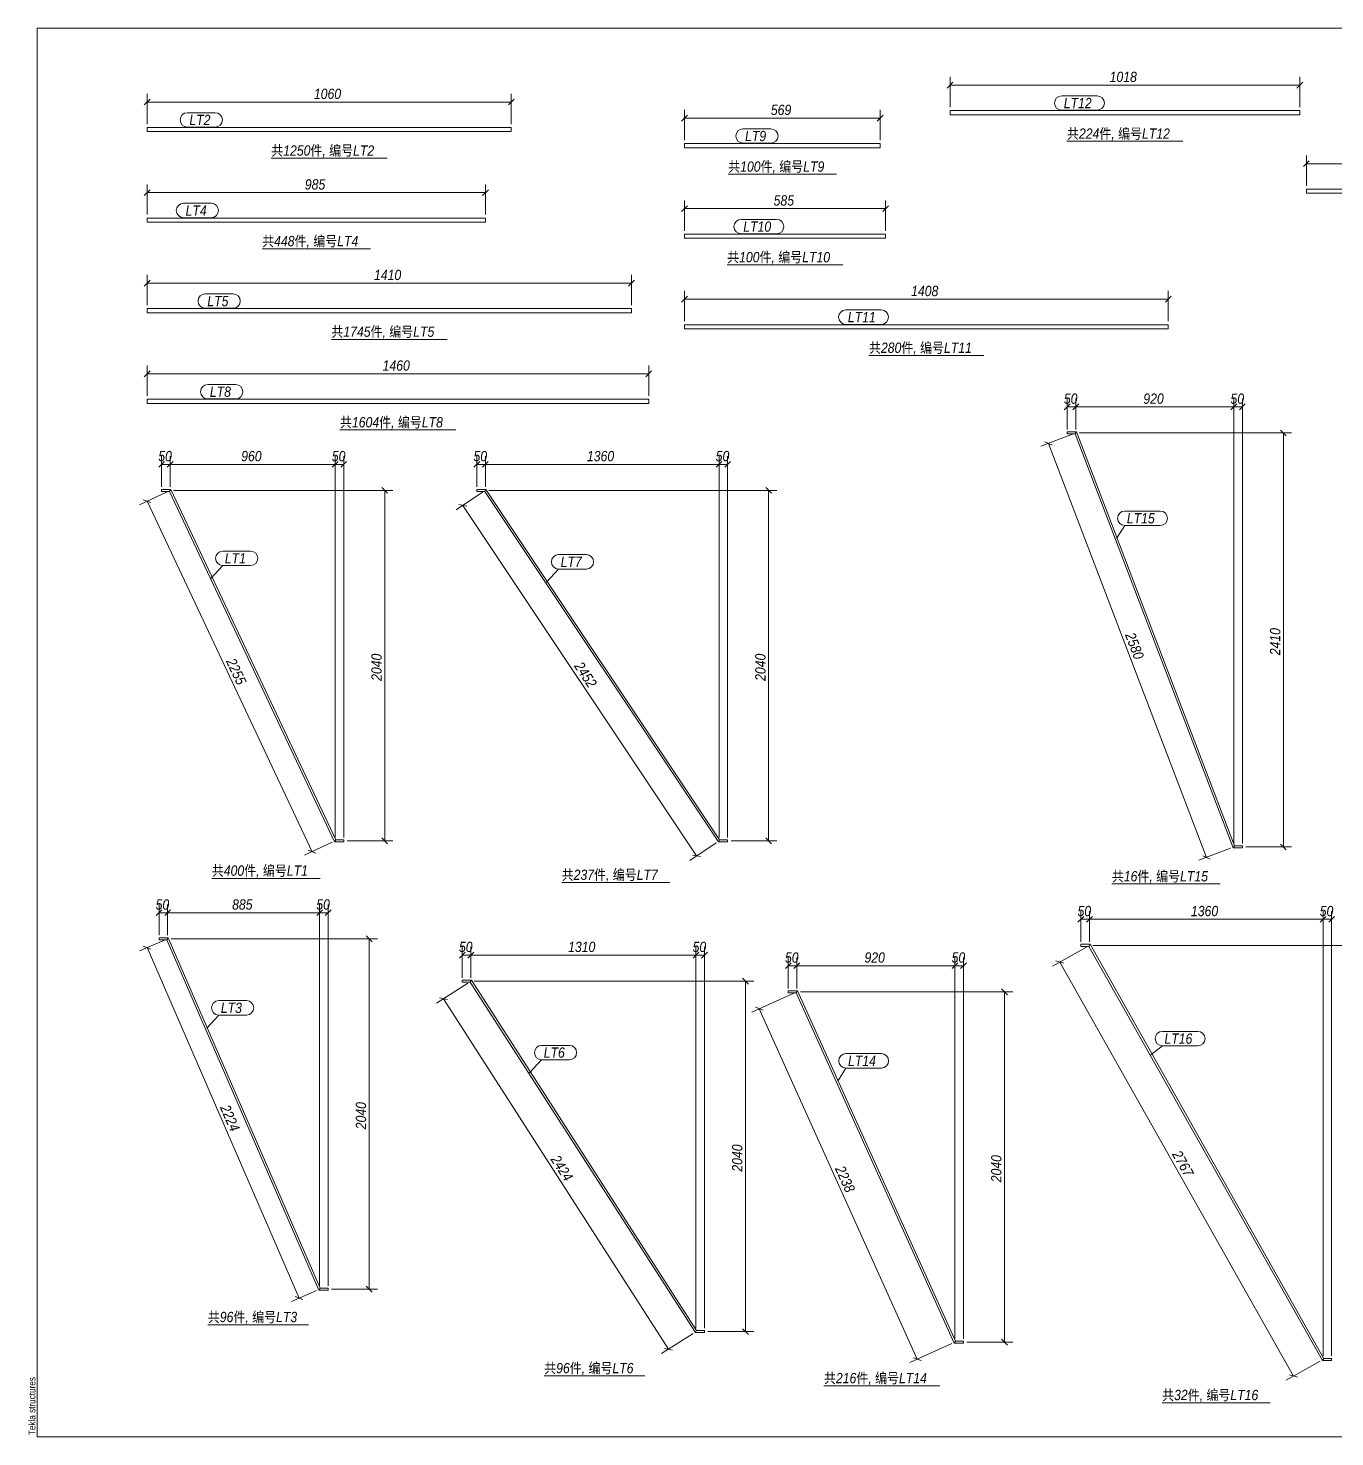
# Model space of a CAD drawing. Header units: millimetres. Extents: x 18 to 1204, y -1 to 409.
# Drawn here: x 617.3 to 997.6, y -0.9 to 409.1 of the extents above; entities that cross this region are included whole.
import ezdxf

# ---------------------------------------------------------------- set-up
doc = ezdxf.new("R2010")
doc.units = ezdxf.units.MM
doc.header["$PDMODE"] = 1
doc.linetypes.add('XKITLINE00', pattern=[0])
for name, color, linetype, lineweight in [('DrawingSheet', 5, 'Continuous', 0), ('OtherObjectType', 1, 'Continuous', 0), ('Part', 2, 'Continuous', 0), ('PartMark', 3, 'Continuous', 0), ('Z-DIMENSIONS', 1, 'Continuous', 0)]:
    doc.layers.add(name, color=color, linetype=linetype, lineweight=lineweight)
doc.styles.add('Arial', font='arial.ttf')
doc.styles.add('Arial Italic', font='ariali.ttf')

# ---------------------------------------------------------------- blocks, each defined once
blk = doc.blocks.new('拉条多图一')
at = {"layer": 'DrawingSheet', "color": 5, "linetype": 'XKITLINE00', "lineweight": 0}
for p, q in [((589, 415), (5, 415)), ((5, 415), (5, 5)), ((5, 5), (589, 5))]:
    blk.add_line(p, q, dxfattribs=at)
at = {"layer": 'OtherObjectType', "color": 6, "linetype": 'XKITLINE00', "lineweight": 0}
for p, q in [((304.74, 382.07), (338.46, 382.07)), ((73.14, 377.14), (106.86, 377.14)), ((206.14, 372.47), (237.63, 372.47)), ((70.5, 350.78), (102, 350.78)), ((205.83, 346.11), (239.54, 346.11)), ((90.64, 324.42), (124.36, 324.42)), ((247.11, 319.75), (280.53, 319.75)), ((93.14, 298.05), (126.86, 298.05)), ((55.84, 167.55), (87.33, 167.55)), ((157.67, 166.35), (189.16, 166.35)), ((317.8, 165.91), (349.29, 165.91)), ((54.69, 37.63), (83.96, 37.63)), ((152.58, 22.76), (181.85, 22.76)), ((234.01, 19.85), (267.73, 19.85)), ((332.43, 14.93), (363.92, 14.93))]:
    blk.add_line(p, q, dxfattribs=at)
at = {"layer": 'Part', "color": 2, "linetype": 'XKITLINE00', "lineweight": 0}
for p, q in [((270.7, 391.02), (372.5, 391.02)), ((270.7, 391.02), (270.7, 389.82)), ((270.7, 389.82), (372.5, 389.82)), ((372.5, 391.02), (372.5, 389.82)), ((37, 386.09), (143, 386.09)), ((37, 384.89), (37, 386.09)), ((143, 386.09), (143, 384.89)), ((37, 384.89), (143, 384.89)), ((193.42, 381.42), (250.36, 381.42)), ((193.42, 380.22), (193.42, 381.42)), ((250.36, 381.42), (250.36, 380.22)), ((250.36, 380.22), (193.42, 380.22)), ((374.41, 368.15), (476.41, 368.15)), ((374.41, 366.95), (374.41, 368.15)), ((374.41, 366.95), (476.41, 366.95)), ((37, 359.73), (135.5, 359.73)), ((37, 358.53), (37, 359.73)), ((37, 358.53), (135.5, 358.53)), ((135.5, 359.73), (135.5, 358.53)), ((193.42, 355.06), (251.96, 355.06)), ((193.42, 353.86), (193.42, 355.06)), ((251.96, 353.86), (193.42, 353.86)), ((251.96, 355.06), (251.96, 354.88)), ((251.96, 354.88), (251.96, 353.86)), ((37, 333.37), (178, 333.37)), ((37, 332.17), (37, 333.37)), ((178, 332.17), (37, 332.17)), ((178, 333.37), (178, 332.17)), ((193.42, 328.7), (334.22, 328.7)), ((193.42, 327.5), (193.42, 328.7)), ((334.22, 328.7), (334.22, 328.52)), ((334.22, 328.52), (334.22, 327.5)), ((193.42, 327.5), (334.22, 327.5)), ((37, 307), (183, 307)), ((37, 305.8), (37, 307)), ((37, 305.8), (183, 305.8)), ((183, 307), (183, 305.8)), ((307.5, 297.49), (304.79, 297.49)), ((304.79, 296.89), (304.79, 297.49)), ((307.06, 296.89), (304.79, 296.89)), ((307.08, 296.89), (307.06, 296.89)), ((307.5, 297.49), (307.08, 296.89)), ((353.08, 176.39), (307.08, 296.89)), ((353.49, 177.01), (307.5, 297.49)), ((43.92, 280.77), (41.23, 280.77)), ((41.23, 280.17), (41.23, 280.77)), ((43.52, 280.17), (41.23, 280.17)), ((43.54, 280.17), (43.52, 280.17)), ((43.92, 280.77), (43.54, 280.17)), ((91.54, 178.17), (43.54, 280.17)), ((91.91, 178.79), (43.92, 280.77)), ((135.63, 280.77), (132.97, 280.77)), ((132.97, 280.17), (132.97, 280.77)), ((135.29, 280.17), (132.97, 280.17)), ((135.31, 280.17), (135.29, 280.17)), ((135.63, 280.77), (135.31, 280.17)), ((203.31, 178.17), (135.31, 280.17)), ((203.62, 178.79), (135.63, 280.77)), ((91.92, 178.77), (91.54, 178.17)), ((91.54, 178.17), (94.23, 178.17)), ((91.92, 178.77), (91.91, 178.79)), ((94.23, 178.77), (91.92, 178.77)), ((94.23, 178.77), (94.23, 178.17)), ((203.31, 178.17), (203.36, 178.26)), ((205.97, 178.17), (203.31, 178.17)), ((203.36, 178.26), (203.63, 178.77)), ((203.63, 178.77), (203.62, 178.79)), ((205.97, 178.77), (203.63, 178.77)), ((205.97, 178.77), (205.97, 178.17)), ((353.5, 176.99), (353.08, 176.39)), ((353.08, 176.39), (355.79, 176.39)), ((353.5, 176.99), (353.49, 177.01)), ((355.79, 176.99), (353.5, 176.99)), ((355.79, 176.99), (355.79, 176.39)), ((43.16, 150.27), (40.47, 150.27)), ((40.47, 149.67), (40.47, 150.27)), ((42.74, 149.67), (40.47, 149.67)), ((42.77, 149.67), (42.74, 149.67)), ((43.16, 150.27), (42.77, 149.67)), ((87.02, 47.67), (42.77, 149.67)), ((87.4, 48.3), (43.16, 150.27)), ((311.45, 148.35), (308.77, 148.35)), ((308.77, 147.75), (308.77, 148.35)), ((311.07, 147.75), (308.77, 147.75)), ((311.1, 147.75), (311.07, 147.75)), ((311.45, 148.35), (311.1, 147.75)), ((379.1, 27.25), (311.1, 147.75)), ((379.44, 27.88), (311.45, 148.35)), ((131.41, 137.93), (128.74, 137.93)), ((128.74, 137.33), (128.74, 137.93)), ((131.05, 137.33), (128.74, 137.33)), ((131.08, 137.33), (131.05, 137.33)), ((131.41, 137.93), (131.08, 137.33)), ((196.58, 35.33), (131.08, 137.33)), ((196.89, 35.95), (131.41, 137.93)), ((226.33, 134.84), (223.63, 134.84)), ((223.63, 134.24), (223.63, 134.84)), ((225.91, 134.24), (223.63, 134.24)), ((225.94, 134.24), (225.91, 134.24)), ((226.33, 134.84), (225.94, 134.24)), ((271.94, 32.24), (225.94, 134.24)), ((272.32, 32.87), (226.33, 134.84)), ((87.02, 47.67), (87.08, 47.76)), ((89.72, 47.67), (87.02, 47.67)), ((87.08, 47.76), (87.41, 48.27)), ((87.41, 48.27), (87.4, 48.3)), ((89.72, 48.27), (87.41, 48.27)), ((89.72, 48.27), (89.72, 47.67)), ((196.91, 35.93), (196.58, 35.33)), ((196.58, 35.33), (199.24, 35.33)), ((196.91, 35.93), (196.89, 35.95)), ((199.24, 35.93), (196.91, 35.93)), ((199.24, 35.93), (199.24, 35.33)), ((272.33, 32.84), (271.94, 32.24)), ((272.33, 32.84), (272.32, 32.87)), ((274.63, 32.84), (272.33, 32.84)), ((274.63, 32.84), (274.63, 32.24)), ((271.94, 32.24), (274.63, 32.24)), ((379.45, 27.85), (379.1, 27.25)), ((379.1, 27.25), (381.77, 27.25)), ((379.45, 27.85), (379.44, 27.88)), ((381.77, 27.85), (379.45, 27.85)), ((381.77, 27.85), (381.77, 27.25))]:
    blk.add_line(p, q, dxfattribs=at)
at = {"layer": 'PartMark', "color": 1, "linetype": 'XKITLINE00', "lineweight": 0}
for p, q in [((303.21, 395.32), (313.53, 395.32)), ((48.72, 390.39), (56.82, 390.39)), ((303.21, 391.12), (313.53, 391.12)), ((48.72, 386.19), (56.82, 386.19)), ((210.44, 385.72), (218.54, 385.72)), ((210.44, 381.52), (218.54, 381.52)), ((47.61, 364.03), (55.7, 364.03)), ((47.61, 359.83), (55.7, 359.83)), ((209.92, 359.36), (220.24, 359.36)), ((209.92, 355.16), (220.24, 355.16)), ((53.93, 337.67), (62.02, 337.67)), ((53.93, 333.47), (62.02, 333.47)), ((240.36, 333), (250.68, 333)), ((240.36, 328.8), (250.68, 328.8)), ((54.67, 311.3), (62.77, 311.3)), ((54.67, 307.1), (62.77, 307.1)), ((321.56, 274.45), (331.88, 274.45)), ((319.17, 266.45), (321.56, 270.25)), ((321.56, 270.25), (331.88, 270.25)), ((59.03, 262.8), (67.12, 262.8)), ((55.51, 254.8), (59.03, 258.6)), ((59.03, 258.6), (67.12, 258.6)), ((156.77, 261.78), (164.86, 261.78)), ((153.25, 253.79), (156.77, 257.58)), ((156.77, 257.58), (164.86, 257.58)), ((57.86, 131.97), (65.95, 131.97)), ((54.35, 123.98), (57.86, 127.77)), ((57.86, 127.77), (65.95, 127.77)), ((332.5, 123), (342.82, 123)), ((151.84, 118.94), (159.93, 118.94)), ((240.41, 116.54), (250.73, 116.54)), ((329.16, 116.19), (332.5, 118.8)), ((332.5, 118.8), (342.82, 118.8)), ((148.33, 110.95), (151.84, 114.74)), ((151.84, 114.74), (159.93, 114.74)), ((238.01, 108.55), (240.41, 112.34)), ((240.41, 112.34), (250.73, 112.34))]:
    blk.add_line(p, q, dxfattribs=at)
for centre, start, end in [((303.21, 393.22), 90, 270), ((313.53, 393.22), 270, 90), ((48.72, 388.29), 90, 270), ((56.82, 388.29), 270, 90), ((210.44, 383.62), 90, 270), ((218.54, 383.62), 270, 90), ((47.61, 361.93), 90, 270), ((55.7, 361.93), 270, 90), ((209.92, 357.26), 90, 270), ((220.24, 357.26), 270, 90), ((53.93, 335.57), 90, 270), ((62.02, 335.57), 270, 90), ((240.36, 330.9), 90, 270), ((250.68, 330.9), 270, 90), ((54.67, 309.2), 90, 270), ((62.77, 309.2), 270, 90), ((321.56, 272.35), 90, 270), ((331.88, 272.35), 270, 90), ((59.03, 260.7), 90, 270), ((67.12, 260.7), 270, 90), ((156.77, 259.68), 90, 270), ((164.86, 259.68), 270, 90), ((57.86, 129.87), 90, 270), ((65.95, 129.87), 270, 90), ((332.5, 120.9), 90, 270), ((342.82, 120.9), 270, 90), ((151.84, 116.84), 90, 270), ((159.93, 116.84), 270, 90), ((240.41, 114.44), 90, 270), ((250.73, 114.44), 270, 90)]:
    blk.add_arc(centre, 2.1, start, end, dxfattribs=at)
at = {"layer": 'Z-DIMENSIONS', "color": 4, "linetype": 'XKITLINE00', "lineweight": 0}
for p, q in [((271.55, 399.28), (269.85, 397.58)), ((270.7, 392.02), (270.7, 400.83)), ((270.7, 398.43), (372.5, 398.43)), ((373.35, 399.28), (371.65, 397.58)), ((372.5, 392.02), (372.5, 400.83)), ((37.85, 394.35), (36.15, 392.65)), ((37, 387.09), (37, 395.9)), ((143.85, 394.35), (142.15, 392.65)), ((143, 387.09), (143, 395.9)), ((37, 393.5), (143, 393.5)), ((194.26, 389.68), (192.57, 387.98)), ((193.42, 382.42), (193.42, 391.23)), ((251.21, 389.68), (249.51, 387.98)), ((250.36, 382.42), (250.36, 391.23)), ((193.42, 388.83), (250.36, 388.83)), ((374.41, 369.15), (374.41, 377.96)), ((375.25, 376.41), (373.56, 374.71)), ((374.41, 375.56), (476.41, 375.56)), ((37, 360.73), (37, 369.54)), ((135.5, 360.73), (135.5, 369.54)), ((37.85, 367.99), (36.15, 366.29)), ((37, 367.14), (135.5, 367.14)), ((136.35, 367.99), (134.65, 366.29)), ((194.26, 363.32), (192.57, 361.62)), ((193.42, 356.06), (193.42, 364.87)), ((193.42, 362.47), (251.96, 362.47)), ((252.8, 363.32), (251.11, 361.62)), ((251.96, 356.06), (251.96, 364.87)), ((37.85, 341.63), (36.15, 339.93)), ((37, 334.37), (37, 343.18)), ((37, 340.78), (178, 340.78)), ((178.85, 341.63), (177.15, 339.93)), ((178, 334.37), (178, 343.18)), ((194.26, 336.96), (192.57, 335.26)), ((193.42, 329.7), (193.42, 338.51)), ((335.06, 336.96), (333.37, 335.26)), ((334.22, 329.7), (334.22, 338.51)), ((193.42, 336.11), (334.22, 336.11)), ((37, 308), (37, 316.82)), ((183, 308), (183, 316.82)), ((37.85, 315.26), (36.15, 313.57)), ((37, 314.42), (183, 314.42)), ((183.85, 315.26), (182.15, 313.57)), ((305.64, 305.62), (303.94, 303.92)), ((304.79, 298.19), (304.79, 307.17)), ((304.79, 304.77), (307.29, 304.77)), ((308.14, 305.62), (306.44, 303.92)), ((308.14, 305.62), (306.44, 303.92)), ((307.29, 298.19), (307.29, 307.17)), ((307.29, 298.19), (307.29, 307.17)), ((307.29, 304.77), (353.29, 304.77)), ((354.14, 305.62), (352.44, 303.92)), ((354.14, 305.62), (352.44, 303.92)), ((353.29, 177.69), (353.29, 307.17)), ((353.29, 177.69), (353.29, 307.17)), ((353.29, 304.77), (355.79, 304.77)), ((356.64, 305.62), (354.94, 303.92)), ((355.79, 177.69), (355.79, 307.17)), ((306.36, 296.83), (297.12, 293.3)), ((308.29, 297.19), (370.12, 297.19)), ((366.87, 298.03), (368.57, 296.34)), ((367.72, 176.69), (367.72, 297.19)), ((300.46, 293.67), (298.26, 294.65)), ((299.36, 294.16), (345.36, 173.66)), ((42.08, 288.9), (40.38, 287.21)), ((41.23, 281.47), (41.23, 290.45)), ((41.23, 288.05), (43.73, 288.05)), ((44.58, 288.9), (42.88, 287.21)), ((44.58, 288.9), (42.88, 287.21)), ((43.73, 281.47), (43.73, 290.45)), ((43.73, 281.47), (43.73, 290.45)), ((43.73, 288.05), (91.73, 288.05)), ((92.58, 288.9), (90.88, 287.21)), ((92.58, 288.9), (90.88, 287.21)), ((91.73, 179.47), (91.73, 290.45)), ((91.73, 179.47), (91.73, 290.45)), ((91.73, 288.05), (94.23, 288.05)), ((95.08, 288.9), (93.38, 287.21)), ((94.23, 179.47), (94.23, 290.45)), ((133.82, 288.9), (132.12, 287.21)), ((132.97, 281.47), (132.97, 290.45)), ((132.97, 288.05), (135.47, 288.05)), ((136.32, 288.9), (134.62, 287.21)), ((136.32, 288.9), (134.62, 287.21)), ((135.47, 281.47), (135.47, 290.45)), ((135.47, 281.47), (135.47, 290.45)), ((135.47, 288.05), (203.47, 288.05)), ((204.32, 288.9), (202.62, 287.21)), ((204.32, 288.9), (202.62, 287.21)), ((203.47, 179.47), (203.47, 290.45)), ((203.47, 179.47), (203.47, 290.45)), ((203.47, 288.05), (205.97, 288.05)), ((206.82, 288.9), (205.12, 287.21)), ((205.97, 179.47), (205.97, 290.45)), ((42.83, 280.05), (34.83, 276.28)), ((44.73, 280.47), (108.57, 280.47)), ((105.32, 281.32), (107.01, 279.62)), ((106.17, 178.47), (106.17, 280.47)), ((134.64, 279.92), (126.92, 274.77)), ((136.47, 280.47), (220.3, 280.47)), ((217.06, 281.32), (218.75, 279.62)), ((217.9, 178.47), (217.9, 280.47)), ((38.13, 276.9), (35.87, 277.71)), ((37, 277.3), (85, 175.3)), ((130.09, 275.87), (127.74, 276.34)), ((128.92, 276.1), (196.92, 174.1)), ((90.83, 178.05), (82.83, 174.28)), ((95.23, 178.47), (108.57, 178.47)), ((105.32, 179.32), (107.01, 177.62)), ((202.64, 177.92), (194.92, 172.77)), ((206.97, 178.47), (220.3, 178.47)), ((217.06, 179.32), (218.75, 177.62)), ((352.36, 176.33), (343.12, 172.8)), ((356.79, 176.69), (370.12, 176.69)), ((366.87, 177.53), (368.57, 175.84)), ((86.13, 174.9), (83.87, 175.71)), ((198.09, 173.87), (195.74, 174.34)), ((346.46, 173.17), (344.26, 174.15)), ((40.47, 150.97), (40.47, 159.95)), ((42.97, 150.97), (42.97, 159.95)), ((42.97, 150.97), (42.97, 159.95)), ((87.22, 48.97), (87.22, 159.95)), ((87.22, 48.97), (87.22, 159.95)), ((89.72, 48.97), (89.72, 159.95)), ((41.31, 158.4), (39.62, 156.71)), ((40.47, 157.55), (42.97, 157.55)), ((43.81, 158.4), (42.12, 156.71)), ((43.81, 158.4), (42.12, 156.71)), ((42.97, 157.55), (87.22, 157.55)), ((88.06, 158.4), (86.37, 156.71)), ((88.06, 158.4), (86.37, 156.71)), ((87.22, 157.55), (89.72, 157.55)), ((90.56, 158.4), (88.87, 156.71)), ((309.62, 156.48), (307.93, 154.79)), ((308.77, 149.05), (308.77, 158.04)), ((312.12, 156.48), (310.43, 154.79)), ((312.12, 156.48), (310.43, 154.79)), ((311.27, 149.05), (311.27, 158.04)), ((311.27, 149.05), (311.27, 158.04)), ((380.12, 156.48), (378.43, 154.79)), ((380.12, 156.48), (378.43, 154.79)), ((379.27, 28.55), (379.27, 158.04)), ((379.27, 28.55), (379.27, 158.04)), ((382.62, 156.48), (380.93, 154.79)), ((381.77, 28.55), (381.77, 158.04)), ((308.77, 155.64), (311.27, 155.64)), ((311.27, 155.64), (379.27, 155.64)), ((379.27, 155.64), (381.77, 155.64)), ((42.05, 149.57), (34.8, 146.43)), ((38.12, 146.94), (35.88, 147.82)), ((43.97, 149.97), (104.05, 149.97)), ((100.8, 150.82), (102.5, 149.12)), ((101.65, 47.97), (101.65, 149.97)), ((128.74, 138.63), (128.74, 147.61)), ((131.24, 138.63), (131.24, 147.61)), ((131.24, 138.63), (131.24, 147.61)), ((196.74, 36.63), (196.74, 147.61)), ((196.74, 36.63), (196.74, 147.61)), ((199.24, 36.63), (199.24, 147.61)), ((312.27, 148.05), (396.11, 148.05)), ((37, 147.38), (81.25, 45.38)), ((129.59, 146.06), (127.89, 144.37)), ((128.74, 145.21), (131.24, 145.21)), ((132.09, 146.06), (130.39, 144.37)), ((132.09, 146.06), (130.39, 144.37)), ((131.24, 145.21), (196.74, 145.21)), ((197.59, 146.06), (195.89, 144.37)), ((197.59, 146.06), (195.89, 144.37)), ((196.74, 145.21), (199.24, 145.21)), ((200.09, 146.06), (198.39, 144.37)), ((223.63, 135.54), (223.63, 144.52)), ((226.13, 135.54), (226.13, 144.52)), ((226.13, 135.54), (226.13, 144.52)), ((272.13, 33.54), (272.13, 144.52)), ((272.13, 33.54), (272.13, 144.52)), ((274.63, 33.54), (274.63, 144.52)), ((310.4, 147.56), (300.55, 142)), ((303.79, 142.86), (301.48, 143.5)), ((224.48, 142.97), (222.78, 141.28)), ((223.63, 142.12), (226.13, 142.12)), ((226.98, 142.97), (225.28, 141.28)), ((226.98, 142.97), (225.28, 141.28)), ((226.13, 142.12), (272.13, 142.12)), ((272.98, 142.97), (271.28, 141.28)), ((272.98, 142.97), (271.28, 141.28)), ((272.13, 142.12), (274.63, 142.12)), ((275.48, 142.97), (273.78, 141.28)), ((302.64, 143.18), (370.64, 22.68)), ((130.4, 137.09), (121.24, 131.21)), ((132.24, 137.63), (213.57, 137.63)), ((210.33, 138.48), (212.02, 136.78)), ((211.17, 35.63), (211.17, 137.63)), ((285.72, 135.39), (287.41, 133.69)), ((124.43, 132.25), (122.08, 132.76)), ((123.26, 132.51), (188.76, 30.51)), ((225.22, 134.13), (212.99, 128.61)), ((227.13, 134.54), (288.97, 134.54)), ((286.57, 32.54), (286.57, 134.54)), ((216.3, 129.18), (214.05, 130.03)), ((215.17, 129.6), (261.17, 27.6)), ((86.3, 47.57), (79.05, 44.43)), ((82.37, 44.94), (80.13, 45.82)), ((90.72, 47.97), (104.05, 47.97)), ((100.8, 48.82), (102.5, 47.12)), ((195.9, 35.09), (186.74, 29.21)), ((200.24, 35.63), (213.57, 35.63)), ((210.33, 36.48), (212.02, 34.78)), ((285.72, 33.39), (287.41, 31.69)), ((189.93, 30.25), (187.58, 30.76)), ((271.22, 32.13), (258.99, 26.61)), ((275.63, 32.54), (288.97, 32.54)), ((262.3, 27.18), (260.05, 28.03)), ((378.4, 27.06), (368.55, 21.5)), ((371.79, 22.36), (369.48, 23))]:
    blk.add_line(p, q, dxfattribs=at)
at = {"layer": 'Z-DIMENSIONS', "color": 3}
for p in [(270.7, 398.43), (372.5, 398.43), (37, 393.5), (143, 393.5), (193.42, 388.83), (250.36, 388.83), (374.41, 375.56), (37, 367.14), (135.5, 367.14), (193.42, 362.47), (251.96, 362.47), (37, 340.78), (178, 340.78), (193.42, 336.11), (334.22, 336.11), (37, 314.42), (183, 314.42), (304.79, 304.77), (307.29, 304.77), (307.29, 304.77), (353.29, 304.77), (353.29, 304.77), (355.79, 304.77), (367.72, 297.19), (299.36, 294.16), (41.23, 288.05), (43.73, 288.05), (43.73, 288.05), (91.73, 288.05), (91.73, 288.05), (94.23, 288.05), (132.97, 288.05), (135.47, 288.05), (135.47, 288.05), (203.47, 288.05), (203.47, 288.05), (205.97, 288.05), (106.17, 280.47), (217.9, 280.47), (37, 277.3), (128.92, 276.1), (106.17, 178.47), (217.9, 178.47), (367.72, 176.69), (85, 175.3), (196.92, 174.1), (345.36, 173.66), (40.47, 157.55), (42.97, 157.55), (42.97, 157.55), (87.22, 157.55), (87.22, 157.55), (89.72, 157.55), (308.77, 155.64), (311.27, 155.64), (311.27, 155.64), (379.27, 155.64), (379.27, 155.64), (381.77, 155.64), (101.65, 149.97), (37, 147.38), (128.74, 145.21), (131.24, 145.21), (131.24, 145.21), (196.74, 145.21), (196.74, 145.21), (199.24, 145.21), (223.63, 142.12), (226.13, 142.12), (226.13, 142.12), (272.13, 142.12), (272.13, 142.12), (274.63, 142.12), (302.64, 143.18), (211.17, 137.63), (123.26, 132.51), (286.57, 134.54), (215.17, 129.6), (81.25, 45.38), (101.65, 47.97), (211.17, 35.63), (188.76, 30.51), (286.57, 32.54), (261.17, 27.6), (370.64, 22.68)]:
    blk.add_point(p, dxfattribs=at)
at = {"layer": 'DrawingSheet', "color": 5, "style": 'Arial', "width": 0.85}
blk.add_text('Tekla structures', height=2, rotation=90, dxfattribs=at).set_placement((4.5, 5.5))
at = {"layer": 'OtherObjectType', "color": 6, "style": 'Arial Italic', "width": 0.85}
for s, p in [('共224件, 编号LT12', (304.74, 382.82)), ('共1250件, 编号LT2', (73.14, 377.89)), ('共100件, 编号LT9', (206.14, 373.22)), ('共448件, 编号LT4', (70.5, 351.53)), ('共100件, 编号LT10', (205.83, 346.86)), ('共1745件, 编号LT5', (90.64, 325.17)), ('共280件, 编号LT11', (247.11, 320.5)), ('共1604件, 编号LT8', (93.14, 298.8)), ('共400件, 编号LT1', (55.84, 168.3)), ('共237件, 编号LT7', (157.67, 167.1)), ('共16件, 编号LT15', (317.8, 166.66)), ('共96件, 编号LT3', (54.69, 38.38)), ('共96件, 编号LT6', (152.58, 23.51)), ('共216件, 编号LT14', (234.01, 20.6)), ('共32件, 编号LT16', (332.43, 15.68))]:
    blk.add_text(s, height=3, dxfattribs=at).set_placement(p)
at = {"layer": 'PartMark', "color": 7, "style": 'Arial Italic', "width": 0.85}
for s, p in [('LT12', (303.81, 391.72)), ('LT2', (49.32, 386.79)), ('LT9', (211.04, 382.12)), ('LT4', (48.21, 360.43)), ('LT10', (210.52, 355.76)), ('LT5', (54.53, 334.07)), ('LT11', (240.96, 329.4)), ('LT8', (55.27, 307.7)), ('LT15', (322.16, 270.85)), ('LT1', (59.63, 259.2)), ('LT7', (157.37, 258.18)), ('LT3', (58.46, 128.37)), ('LT16', (333.1, 119.4)), ('LT6', (152.44, 115.34)), ('LT14', (241.01, 112.94))]:
    blk.add_text(s, height=3, dxfattribs=at).set_placement(p)
at = {"layer": 'Z-DIMENSIONS', "color": 3, "style": 'Arial Italic', "width": 0.85}
for s, p in [('1018', (317.15, 399.33)), ('1060', (85.55, 394.4)), ('569', (218.55, 389.73)), ('985', (82.91, 368.04)), ('585', (219.35, 363.37)), ('1410', (103.05, 341.68)), ('1408', (259.37, 337.01)), ('1460', (105.55, 315.32)), ('50', (303.82, 305.67)), ('920', (326.95, 305.67)), ('50', (352.32, 305.67)), ('50', (40.26, 288.95)), ('960', (64.39, 288.95)), ('50', (90.76, 288.95)), ('50', (132, 288.95)), ('1360', (165.02, 288.95)), ('50', (202.5, 288.95)), ('50', (39.49, 158.45)), ('885', (61.75, 158.45)), ('50', (86.24, 158.45)), ('50', (307.8, 156.54)), ('1360', (340.82, 156.54)), ('50', (378.3, 156.54)), ('50', (127.77, 146.11)), ('1310', (159.54, 146.11)), ('50', (195.77, 146.11)), ('50', (222.66, 143.02)), ('920', (245.8, 143.02)), ('50', (271.16, 143.02))]:
    blk.add_text(s, height=3, dxfattribs=at).set_placement(p)
for s, rotation, p in [('2580', -69.1044, (321.61, 238.39)), ('2410', 90.0002, (366.82, 232.49)), ('2255', -64.8015, (59.92, 230.71)), ('2040', 90.0002, (105.27, 225.02)), ('2452', -56.3103, (161.2, 229.3)), ('2040', 90.0002, (217, 225.02)), ('2224', -66.549, (58.18, 100.83)), ('2040', 90.0002, (100.75, 94.52)), ('2424', -57.2958, (154.36, 85.74)), ('2040', 90.0002, (210.27, 82.18)), ('2040', 90.0002, (285.67, 79.09)), ('2767', -60.5616, (335.23, 87.25)), ('2238', -65.724, (237.17, 83.03))]:
    blk.add_text(s, height=3, rotation=rotation, dxfattribs=at).set_placement(p)

msp = doc.modelspace()

# ---------------------------------------------------------------- block references
msp.add_blockref('拉条多图一', (614.93, -5.93))

doc.saveas('drawing.dxf')
